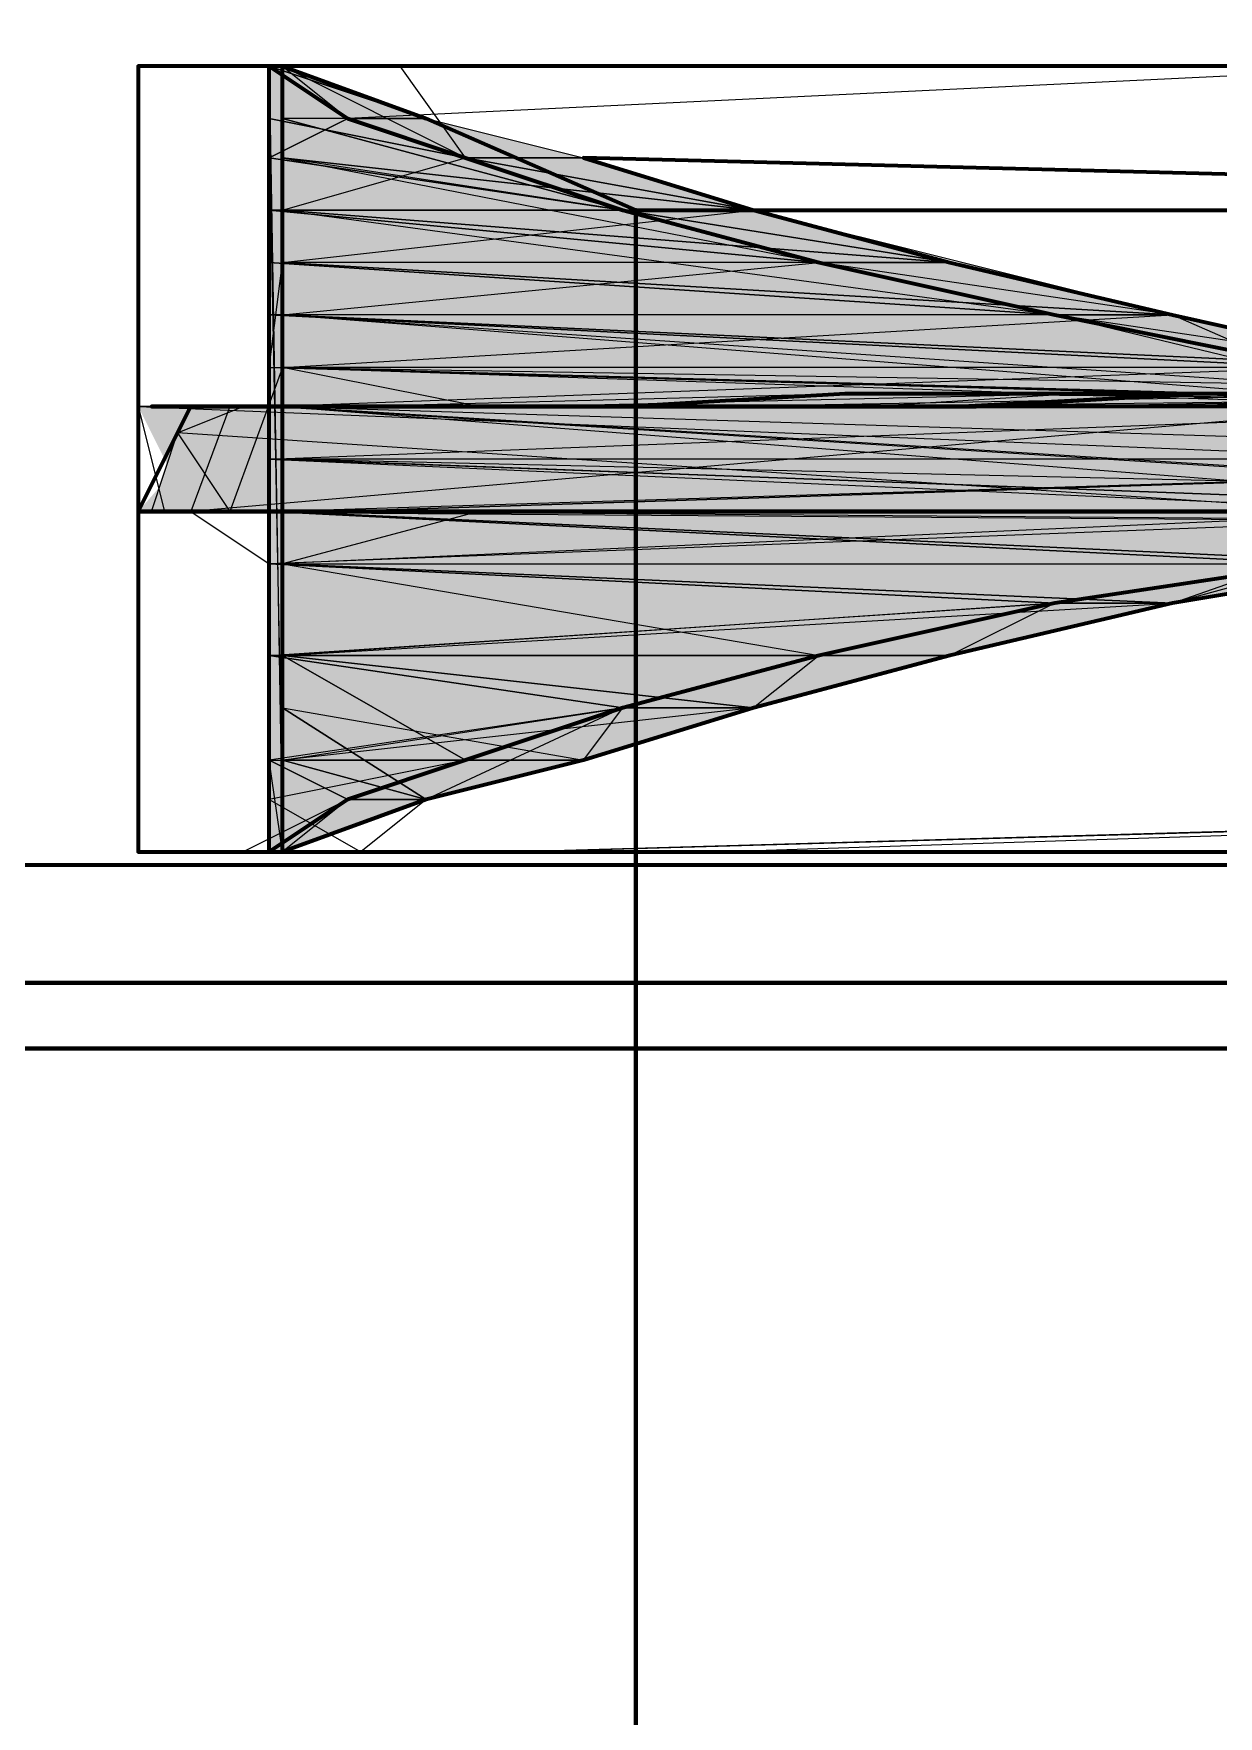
# Model space of a CAD drawing. Extents: x 0 to 1153, y 0 to 816.
# Drawn here: x 639.9 to 640.858, y 393.181 to 394.541 of the extents above; entities that cross this region are included whole.
import ezdxf

# ---------------------------------------------------------------- set-up
doc = ezdxf.new("R2010")
doc.units = 0
doc.header["$MEASUREMENT"] = 0
doc.layers.add('Hatch', color=7, linetype='Continuous')

msp = doc.modelspace()

# ---------------------------------------------------------------- hatches: boundary and pattern name
at = {"layer": 'Hatch', "linetype": 'Continuous', "lineweight": 0}
h = msp.add_hatch(color=3, dxfattribs=at)
h.paths.add_polyline_path([(640.1012, 393.8799), (640.0905, 393.8799)], flags=0)
h.paths.add_polyline_path([(640.0905, 393.8799), (640.0905, 394.5149), (640.1012, 393.8799)], is_closed=False, flags=0)
for points in [[(640.0905, 394.5149), (640.1012, 394.5149), (640.1012, 393.8799)], [(640.0905, 394.5149), (640.1541, 394.4726), (640.0905, 394.4726)], [(640.1012, 394.5149), (640.2175, 394.4726), (640.1012, 394.4726)], [(640.1541, 394.4726), (640.0905, 394.4726), (640.0905, 394.4408), (640.2493, 394.4408)], [(640.2175, 394.4726), (640.1012, 394.4726), (640.1012, 394.4408), (640.3445, 394.4408)], [(640.2493, 394.4408), (640.0905, 394.4408), (640.0905, 394.3985), (640.3763, 394.3985)], [(640.3445, 394.4408), (640.1012, 394.4408), (640.1012, 394.3985), (640.4821, 394.3985)], [(640.3763, 394.3985), (640.0905, 394.3985), (640.0905, 394.3561), (640.5351, 394.3561)], [(640.4821, 394.3985), (640.1012, 394.3985), (640.1012, 394.3561), (640.6409, 394.3561)], [(640.4821, 394.3985), (640.3763, 394.3985), (640.5351, 394.3561), (640.6409, 394.3561)], [(640.5351, 394.3561), (640.0905, 394.3561), (640.0905, 394.3138), (640.7256, 394.3138)], [(640.6409, 394.3561), (640.1012, 394.3561), (640.1012, 394.3138), (640.8208, 394.3138)], [(640.7256, 394.3138), (640.0905, 394.3138), (640.0905, 394.2715), (640.9372, 394.2715)], [(640.8208, 394.3138), (640.1012, 394.3138), (640.1012, 394.2715), (641.0113, 394.2715)], [(640.9372, 394.2715), (640.0905, 394.2715), (640.0905, 394.2398), (641.1912, 394.2398)], [(641.0113, 394.2715), (640.1012, 394.2715), (640.1012, 394.2398), (641.223, 394.2398)], [(641.5087, 394.2503), (640.5668, 394.2503), (640.4081, 394.2398), (641.6675, 394.2398)], [(641.2442, 394.2503), (640.8314, 394.2503), (640.6303, 394.2398), (641.4347, 394.2398)], [(641.3605, 394.2398), (639.9847, 394.2398), (640.0271, 394.1551), (642.0696, 394.1551)], [(640.0588, 394.2398), (640.969, 394.1551), (641.0007, 394.1551), (639.9847, 394.1551)], [(641.1912, 394.2398), (640.0905, 394.2398), (640.0905, 394.1974), (641.4558, 394.1974)], [(641.223, 394.2398), (640.1012, 394.2398), (640.1012, 394.1974), (641.4558, 394.1974)], [(641.4558, 394.1974), (640.0905, 394.1974), (640.0905, 394.1551), (641.1912, 394.1551)], [(641.4558, 394.1974), (640.1012, 394.1974), (640.1012, 394.1551), (641.223, 394.1551)], [(641.1912, 394.1551), (640.0905, 394.1551), (640.0905, 394.1128), (640.9372, 394.1128)], [(641.223, 394.1551), (640.1012, 394.1551), (640.1012, 394.1128), (641.0113, 394.1128)], [(640.9372, 394.1128), (640.0905, 394.1128), (640.0905, 394.081), (640.7256, 394.081)], [(641.0113, 394.1128), (640.1012, 394.1128), (640.1012, 394.081), (640.8208, 394.081)], [(640.7256, 394.081), (640.0905, 394.081), (640.0905, 394.0386), (640.5351, 394.0386)], [(640.8208, 394.081), (640.1012, 394.081), (640.1012, 394.0386), (640.6409, 394.0386)], [(640.5351, 394.0386), (640.0905, 394.0386), (640.0905, 393.9963), (640.3763, 393.9963)], [(640.6409, 394.0386), (640.1012, 394.0386), (640.1012, 393.9963), (640.4821, 393.9963)], [(640.6409, 394.0386), (640.5351, 394.0386), (640.3763, 393.9963), (640.4821, 393.9963)], [(640.3763, 393.9963), (640.0905, 393.9963), (640.0905, 393.954), (640.2493, 393.954)], [(640.4821, 393.9963), (640.1012, 393.9963), (640.1012, 393.954), (640.3445, 393.954)], [(640.0905, 393.954), (640.0905, 393.8799), (640.1541, 393.9222)], [(640.0905, 393.954), (640.2493, 393.954), (640.1541, 393.9222)], [(640.1012, 393.954), (640.1012, 393.8799), (640.2175, 393.9222)], [(640.1012, 393.954), (640.3445, 393.954), (640.2175, 393.9222)], [(640.1541, 393.9222), (640.2175, 393.9222), (640.1012, 393.8799)]]:
    msp.add_hatch(color=3, dxfattribs=at).paths.add_polyline_path(points, flags=0)
h = msp.add_hatch(color=3, dxfattribs=at)
h.paths.add_polyline_path([(640.1012, 394.5149), (640.0905, 394.5149), (640.2175, 394.4726)], flags=0)
h.paths.add_polyline_path([(640.0905, 394.5149), (640.2175, 394.4726), (640.1541, 394.4726)], flags=0)
h.paths.add_polyline_path([(640.2175, 394.4726), (640.1541, 394.4726)], flags=0)
h.paths.add_polyline_path([(640.1541, 394.4726), (640.2175, 394.4726)], flags=0)
h = msp.add_hatch(color=3, dxfattribs=at)
h.paths.add_polyline_path([(640.2175, 394.4726), (640.1541, 394.4726), (640.3445, 394.4408)], flags=0)
h.paths.add_polyline_path([(640.1541, 394.4726), (640.3445, 394.4408), (640.2493, 394.4408)], flags=0)
h.paths.add_polyline_path([(640.3445, 394.4408), (640.2493, 394.4408)], flags=0)
h.paths.add_polyline_path([(640.2493, 394.4408), (640.3445, 394.4408)], flags=0)
h = msp.add_hatch(color=3, dxfattribs=at)
h.paths.add_polyline_path([(640.3445, 394.4408), (640.2493, 394.4408), (640.4821, 394.3985)], flags=0)
h.paths.add_polyline_path([(640.2493, 394.4408), (640.4821, 394.3985), (640.3763, 394.3985)], flags=0)
h.paths.add_polyline_path([(640.4821, 394.3985), (640.3763, 394.3985)], flags=0)
h.paths.add_polyline_path([(640.3763, 394.3985), (640.4821, 394.3985)], flags=0)
h = msp.add_hatch(color=3, dxfattribs=at)
h.paths.add_polyline_path([(640.6515, 394.3561), (640.5351, 394.3561), (640.8208, 394.3138)], flags=0)
h.paths.add_polyline_path([(640.5351, 394.3561), (640.8208, 394.3138), (640.7256, 394.3138)], flags=0)
h.paths.add_polyline_path([(640.8208, 394.3138), (640.7256, 394.3138)], flags=0)
h.paths.add_polyline_path([(640.7256, 394.3138), (640.8208, 394.3138)], flags=0)
h = msp.add_hatch(color=3, dxfattribs=at)
h.paths.add_polyline_path([(640.8208, 394.3138), (640.7256, 394.3138), (641.0113, 394.2715)], flags=0)
h.paths.add_polyline_path([(640.7256, 394.3138), (641.0113, 394.2715), (640.9372, 394.2715)], flags=0)
h.paths.add_polyline_path([(641.0113, 394.2715), (640.9372, 394.2715)], flags=0)
h.paths.add_polyline_path([(640.9372, 394.2715), (641.0113, 394.2715)], flags=0)
h = msp.add_hatch(color=3, dxfattribs=at)
h.paths.add_polyline_path([(641.0325, 394.2503), (640.8314, 394.2503), (641.0325, 394.2398)], flags=0)
h.paths.add_polyline_path([(640.8314, 394.2503), (641.0325, 394.2398), (640.6303, 394.2398)], flags=0)
h.paths.add_polyline_path([(641.0325, 394.2398), (640.4504, 394.2398)], flags=0)
h = msp.add_hatch(color=3, dxfattribs=at)
h.paths.add_polyline_path([(642.8422, 394.2398), (641.0007, 394.2398), (641.4981, 394.1551)], flags=0)
h.paths.add_polyline_path([(641.0007, 394.2398), (641.4981, 394.1551), (639.9847, 394.1551)], flags=0)
h.paths.add_polyline_path([(641.4981, 394.1551), (639.9847, 394.1551)], flags=0)
h = msp.add_hatch(color=3, dxfattribs=at)
h.paths.add_polyline_path([(640.0271, 394.2398), (639.9953, 394.2398)], flags=0)
h.paths.add_polyline_path([(639.9953, 394.2398), (640.0165, 394.2186), (640.0271, 394.2398)], is_closed=False, flags=0)
h = msp.add_hatch(color=3, dxfattribs=at)
h.paths.add_polyline_path([(640.0165, 394.2186), (640.0588, 394.1551), (639.9953, 394.1551)], flags=0)
h.paths.add_polyline_path([(640.0588, 394.1551), (639.9953, 394.1551)], flags=0)
h = msp.add_hatch(color=3, dxfattribs=at)
h.paths.add_polyline_path([(641.0113, 394.1128), (640.9372, 394.1128), (640.8208, 394.081)], flags=0)
h.paths.add_polyline_path([(640.9372, 394.1128), (640.8208, 394.081), (640.7256, 394.081)], flags=0)
h.paths.add_polyline_path([(640.8208, 394.081), (640.7256, 394.081)], flags=0)
h.paths.add_polyline_path([(640.7256, 394.081), (640.8208, 394.081)], flags=0)
h = msp.add_hatch(color=3, dxfattribs=at)
h.paths.add_polyline_path([(640.8208, 394.081), (640.7256, 394.081), (640.6409, 394.0386)], flags=0)
h.paths.add_polyline_path([(640.7256, 394.081), (640.6409, 394.0386), (640.5351, 394.0386)], flags=0)
h.paths.add_polyline_path([(640.6409, 394.0386), (640.5351, 394.0386)], flags=0)
h.paths.add_polyline_path([(640.5351, 394.0386), (640.6409, 394.0386)], flags=0)
h = msp.add_hatch(color=3, dxfattribs=at)
h.paths.add_polyline_path([(640.4821, 393.9963), (640.3763, 393.9963), (640.3445, 393.954)], flags=0)
h.paths.add_polyline_path([(640.3763, 393.9963), (640.3445, 393.954), (640.2493, 393.954)], flags=0)
h.paths.add_polyline_path([(640.3445, 393.954), (640.2493, 393.954)], flags=0)
h.paths.add_polyline_path([(640.2493, 393.954), (640.3445, 393.954)], flags=0)
h = msp.add_hatch(color=3, dxfattribs=at)
h.paths.add_polyline_path([(640.3445, 393.954), (640.2493, 393.954), (640.2175, 393.9222)], flags=0)
h.paths.add_polyline_path([(640.2493, 393.954), (640.2175, 393.9222), (640.1541, 393.9222)], flags=0)
h.paths.add_polyline_path([(640.2175, 393.9222), (640.1541, 393.9222)], flags=0)
h.paths.add_polyline_path([(640.1541, 393.9222), (640.2175, 393.9222)], flags=0)
h = msp.add_hatch(color=3, dxfattribs=at)
h.paths.add_polyline_path([(640.1012, 393.8799), (640.0905, 393.8799)], flags=0)
h.paths.add_polyline_path([(640.0905, 393.8799), (640.1541, 393.9222), (640.1012, 393.8799)], is_closed=False, flags=0)

# ---------------------------------------------------------------- linework, layer by layer
at = {"layer": 'Hatch', "color": 3, "linetype": 'Continuous', "lineweight": 211}
msp.add_line((641.4558, 394.2398), (640.0271, 394.2398), dxfattribs=at)
for points in [[(642.3237, 393.7211), (642.3237, 393.7741), (642.3237, 393.7211), (637.4765, 393.7211), (642.3237, 393.7211), (637.4765, 393.7211), (642.3237, 393.7211), (642.3237, 393.7741), (637.4765, 393.7741), (642.3237, 393.7741), (637.4765, 393.7741), (642.3237, 393.7741), (642.3237, 395.3828), (642.3237, 395.2769), (642.3237, 395.3828), (642.3237, 393.7741)], [(637.4765, 393.7741), (637.4765, 395.3828), (642.3237, 395.3828), (637.4765, 395.3828), (637.4765, 395.2769), (642.3237, 395.2769), (637.4765, 395.2769), (637.4765, 395.3828), (642.3237, 395.3828), (637.4765, 395.3828), (637.4765, 393.7741), (642.3237, 393.7741), (637.4765, 393.7741), (637.4765, 393.7211), (637.4765, 393.7741), (637.4765, 393.7211)], [(637.5823, 393.7741), (637.5823, 395.3828), (642.2284, 395.3828), (637.5823, 395.3828), (637.5823, 393.7741), (642.2284, 393.7741), (637.5823, 393.7741)], [(642.2284, 393.8693), (637.5823, 393.8693), (637.5823, 393.7741), (642.2284, 393.7741), (642.2284, 393.8693), (637.5823, 393.8693), (637.5823, 393.7741), (642.2284, 393.7741)]]:
    msp.add_lwpolyline(points, close=True, dxfattribs=at)
for points in [[(642.0908, 394.5149), (639.9847, 394.5149), (639.9847, 394.2398), (639.9847, 394.1551), (640.0271, 394.2398), (640.662, 394.2398), (640.842, 394.2503), (641.0325, 394.2503)], [(642.0908, 394.5149), (641.0325, 394.5149), (639.9847, 394.5149)], [(640.9372, 394.1128), (640.7256, 394.081), (640.5351, 394.0386), (640.3763, 393.9963), (640.2493, 393.954), (640.1541, 393.9222), (640.0905, 393.8799), (640.0905, 394.5149), (640.1541, 394.4726), (640.2493, 394.4408), (640.3763, 394.3985), (640.5351, 394.3561), (640.7256, 394.3138), (640.9372, 394.2715)], [(640.3869, 392.7793), (640.3869, 394.3985), (642.0062, 394.3985), (640.3445, 394.4408), (640.4821, 394.3985), (640.6409, 394.3561), (640.8208, 394.3138), (641.0113, 394.2715), (641.1912, 394.2398), (641.4558, 394.1974), (641.4558, 394.1974), (641.223, 394.1551), (641.0113, 394.1128), (640.8208, 394.081), (640.6409, 394.0386), (640.4821, 393.9963), (640.3445, 393.954), (640.2175, 393.9222), (640.1012, 393.8799), (640.1012, 393.8799), (640.1012, 394.5149), (640.2175, 394.4726), (640.3869, 394.3985), (640.3869, 392.7793)], [(640.3869, 394.3985), (640.3869, 394.3985), (640.3869, 394.3985)], [(642.0908, 394.2398), (639.9953, 394.2398), (640.3763, 394.2398), (640.5562, 394.2503), (641.5299, 394.2503)], [(642.0802, 394.2398), (641.3605, 394.2398), (641.3605, 394.1551), (642.0802, 394.1551), (639.9847, 394.1551), (639.9847, 393.8799), (642.0908, 393.8799)], [(641.223, 394.1445), (641.0325, 394.1551), (639.9847, 394.1551), (641.0325, 394.1551), (640.9055, 394.1551), (641.1701, 394.1551), (641.0325, 394.1551), (641.1701, 394.1551), (640.9055, 394.1551), (641.0325, 394.1551), (642.0908, 394.1551), (639.9847, 394.1551)], [(639.9953, 393.8799), (641.0325, 393.8799), (641.1701, 393.8799)]]:
    msp.add_lwpolyline(points, dxfattribs=at)
at = {"layer": 'Hatch', "color": 3, "linetype": 'Continuous', "lineweight": 0}
for points in [[(641.0325, 394.2398), (640.1647, 394.2398), (641.7839, 394.2398), (640.1647, 394.2398), (641.9109, 394.2398), (640.1647, 394.2398), (640.0694, 394.2398), (642.0062, 394.2398), (640.0059, 394.2398), (642.0696, 394.2398), (640.0059, 394.2398), (642.0696, 394.2398), (639.9953, 394.2398), (642.0696, 394.2398), (639.9953, 394.2398), (642.0696, 394.2398), (640.0059, 394.2398), (642.0062, 394.2398), (640.0905, 394.2715), (640.0905, 394.3561), (640.0905, 394.4408), (640.0905, 394.5149), (640.1012, 393.8799), (640.1012, 394.5149), (641.0325, 394.5149), (640.0905, 394.5149), (641.0325, 394.5149), (640.0905, 394.5149), (641.0325, 394.5149), (640.0271, 394.5149), (641.0325, 394.5149), (640.0271, 394.5149), (641.0325, 394.5149), (640.0271, 394.5149), (641.0325, 394.5149), (639.9953, 394.5149), (641.0325, 394.5149), (639.9953, 394.5149), (641.0325, 394.5149), (639.9953, 394.5149), (641.0325, 394.5149), (639.9953, 394.5149), (641.0325, 394.5149), (640.0271, 394.5149), (641.0325, 394.5149), (639.9953, 394.5149), (641.0325, 394.5149), (639.9953, 394.5149), (641.0325, 394.5149), (640.0905, 394.5149), (639.9953, 394.5149), (641.0325, 394.5149), (640.1964, 394.5149), (641.0325, 394.5149), (640.0905, 394.5149), (641.0325, 394.5149), (640.1964, 394.5149), (640.3234, 394.5149), (641.0325, 394.5149), (640.0905, 394.5149), (641.0325, 394.5149), (640.4821, 394.5149), (641.0325, 394.5149), (640.662, 394.5149), (640.4821, 394.5149), (641.0325, 394.5149), (640.3234, 394.5149), (641.0325, 394.5149), (640.662, 394.5149), (641.0325, 394.5149), (640.3234, 394.5149), (641.0325, 394.5149), (640.842, 394.5149), (641.0325, 394.5149), (640.842, 394.5149), (641.0325, 394.5149), (640.842, 394.5149), (640.662, 394.5149), (641.0325, 394.5149)], [(641.7839, 394.5149), (641.0325, 394.5149), (641.9109, 394.5149), (641.0325, 394.5149), (642.0062, 394.5149), (641.0325, 394.5149), (640.1012, 394.5149), (640.1541, 394.4726), (640.2175, 394.4726), (640.3445, 394.4408), (640.4821, 394.3985), (640.6515, 394.3561), (640.8208, 394.3138), (641.0113, 394.2715), (641.223, 394.2398), (641.4558, 394.1974), (641.4981, 394.2503), (640.5668, 394.2503), (640.3975, 394.2398), (640.2599, 394.2398), (640.1012, 394.2715), (640.0588, 394.1551), (642.0167, 394.1551)], [(640.9372, 394.1128), (640.7256, 394.081), (640.5351, 394.0386), (640.3763, 393.9963), (640.2493, 393.954), (640.1541, 393.9222), (640.1012, 393.8799), (640.0905, 393.954), (640.1541, 393.9222), (640.0905, 393.954), (640.0905, 394.0386), (640.0905, 394.1128), (640.0905, 394.1974), (640.0905, 394.2715), (640.1012, 394.3561), (640.1012, 394.4408), (640.1012, 394.5149), (640.2175, 394.4726), (640.3445, 394.4408), (640.4821, 394.3985), (640.6409, 394.3561), (640.8208, 394.3138), (640.9902, 394.2398)], [(641.7839, 394.5149), (641.0325, 394.5149), (641.6251, 394.5149), (641.0325, 394.5149), (640.1541, 394.4726), (640.0905, 394.4408), (640.3763, 394.3985), (640.4821, 394.3985), (640.3763, 394.3985), (640.4821, 394.3985), (640.3763, 394.3985), (640.0905, 394.4408), (640.1541, 394.4726), (640.0905, 394.5149), (640.1012, 393.8799), (642.0062, 393.8799)], [(641.0431, 394.2398), (640.1012, 394.3138), (640.5351, 394.3561), (640.6409, 394.3561), (640.5351, 394.3561), (640.6409, 394.3561), (640.5351, 394.3561), (640.6409, 394.3561), (640.1012, 394.3985), (640.2493, 394.4408), (640.0905, 394.4726), (640.2493, 394.4408), (640.1012, 394.5149), (640.2175, 394.4726), (640.1012, 394.4726), (640.3763, 394.3985), (640.0905, 394.3985), (640.3763, 394.3985), (640.1012, 394.4726), (640.3763, 394.3985), (640.1012, 394.4408), (640.5351, 394.3561), (640.0905, 394.3985), (640.5351, 394.3561), (640.6409, 394.3561), (640.1012, 394.3985), (640.7256, 394.3138), (640.8208, 394.3138), (640.7256, 394.3138), (640.8208, 394.3138), (640.7256, 394.3138), (640.0905, 394.3561), (640.7256, 394.3138), (640.0905, 394.3138), (640.9372, 394.2715), (640.0905, 394.3138), (640.9372, 394.2715)], [(641.0113, 394.2715), (640.7256, 394.3138), (640.8208, 394.3138), (640.5351, 394.3561), (640.6409, 394.3561), (640.3763, 394.3985), (640.1541, 394.4726), (640.2175, 394.4726), (640.0905, 394.5149), (640.2175, 394.4726), (640.1541, 394.4726), (640.3763, 394.3985), (640.2493, 394.4408), (640.3763, 394.3985), (640.4821, 394.3985), (640.2493, 394.4408), (640.4821, 394.3985), (640.3763, 394.3985), (640.6409, 394.3561)], [(640.9372, 394.2715), (640.7256, 394.3138), (640.5351, 394.3561), (640.3763, 394.3985), (640.2493, 394.4408), (640.1964, 394.5149), (641.0325, 394.5149), (640.1964, 394.5149), (641.0325, 394.5149), (640.1964, 394.5149), (641.0325, 394.5149)], [(641.0325, 394.5149), (640.842, 394.5149), (641.0325, 394.5149), (640.842, 394.5149), (641.0325, 394.5149), (640.662, 394.5149), (641.0325, 394.5149), (640.662, 394.5149), (641.0325, 394.5149), (640.4821, 394.5149), (641.0325, 394.5149), (640.4821, 394.5149), (641.0325, 394.5149), (640.4821, 394.5149), (641.0325, 394.5149), (640.3234, 394.5149), (641.0325, 394.5149), (640.3234, 394.5149), (641.0325, 394.5149), (640.3234, 394.5149), (641.0325, 394.5149)], [(640.842, 394.5149), (641.0325, 394.5149), (641.2442, 394.5149), (641.0325, 394.5149), (641.4347, 394.5149), (641.0325, 394.5149), (640.662, 394.5149), (641.0325, 394.5149), (640.969, 394.5149), (641.0325, 394.5149), (640.9055, 394.5149), (641.0325, 394.5149), (640.9055, 394.5149)], [(641.932, 394.1551), (640.1012, 394.1974), (640.1012, 394.081), (640.1012, 393.9963), (640.1012, 393.9222), (640.0905, 394.4726), (640.2493, 394.4408), (640.3445, 394.4408), (640.2493, 394.4408), (640.3445, 394.4408), (640.2493, 394.4408), (640.1541, 394.4726), (640.2175, 394.4726), (640.1541, 394.4726), (640.2493, 394.4408), (640.3763, 394.3985), (640.5351, 394.3561), (640.7256, 394.3138), (640.9372, 394.2715)], [(641.0113, 394.2715), (640.1012, 394.3138), (641.1912, 394.2398), (640.0905, 394.2715), (641.1912, 394.2398), (640.1012, 394.2715), (640.8208, 394.3138), (640.1012, 394.3561), (640.4821, 394.3985), (640.1012, 394.4408), (640.4821, 394.3985), (640.1012, 394.3985), (640.6409, 394.3561), (640.1012, 394.3561), (640.8208, 394.3138), (640.1012, 394.3138), (641.0113, 394.2715), (640.1012, 394.2715), (641.223, 394.2398), (640.1012, 394.2398), (641.1912, 394.1551)], [(642.0062, 394.2398), (640.0694, 394.2398), (639.9953, 394.2398), (642.0696, 394.2398), (641.0325, 394.2503), (640.8314, 394.2503), (641.2442, 394.2503), (641.4558, 394.1974), (641.4558, 394.1445), (641.4558, 394.0492), (641.4558, 393.9963), (641.4558, 394.3561), (642.0062, 394.0386), (641.4558, 394.3561), (642.0062, 394.0281), (641.4558, 394.0386), (641.9638, 393.9963)], [(641.223, 394.2398), (640.969, 394.2398), (641.0325, 394.2398), (640.7256, 394.3138), (640.8208, 394.3138), (640.5351, 394.3561)], [(641.4347, 394.2398), (640.0905, 394.2398), (640.9372, 394.2715)], [(641.2442, 394.2398), (640.1012, 394.2715), (641.0325, 394.2398)], [(641.932, 394.2398), (640.1647, 394.2398), (641.0325, 394.2398), (640.1647, 394.2398), (641.0325, 394.2398), (640.1647, 394.2398), (641.0325, 394.2398), (640.0694, 394.2398), (641.0325, 394.2398), (640.0694, 394.2398), (641.0325, 394.2398), (640.0059, 394.2398), (641.0325, 394.2398), (640.0059, 394.2398), (641.0325, 394.2398), (639.9847, 394.2398), (641.0325, 394.2398), (640.0059, 394.2398), (641.0325, 394.2398), (639.9847, 394.2398), (641.0325, 394.2398), (639.9847, 394.2398), (641.0325, 394.2398), (640.0694, 394.2398), (641.0325, 394.2398), (640.0694, 394.2398), (641.0325, 394.2398), (640.0059, 394.2398), (641.0325, 394.2398), (640.1647, 394.2398), (641.0325, 394.2398), (640.2917, 394.2398), (641.0325, 394.2398), (640.4504, 394.2398), (640.2917, 394.2398), (641.0325, 394.2398), (640.1647, 394.2398), (641.0325, 394.2398), (640.4504, 394.2398), (641.0325, 394.2398), (640.6303, 394.2398), (641.0325, 394.2398), (640.8314, 394.2503), (640.6303, 394.2398), (641.0325, 394.2398), (640.4504, 394.2398), (641.0325, 394.2503), (640.8314, 394.2503), (641.0325, 394.2503)], [(641.3182, 394.2503), (640.7256, 394.2398), (640.2917, 394.2398), (641.9109, 394.2398), (640.1647, 394.2398), (642.0062, 394.2398), (640.0694, 394.2398), (642.0696, 394.2398), (639.9953, 394.2398), (640.0588, 394.2398), (639.9847, 394.2398), (640.0588, 394.2398), (639.9847, 394.2398), (640.0588, 394.2398), (640.0271, 394.1551), (640.5668, 394.1551), (641.6251, 394.1551)], [(642.0696, 394.1551), (641.3605, 394.2398), (641.4981, 394.2503), (640.5774, 394.2398), (640.207, 394.2398), (640.4081, 394.2398), (640.0588, 394.2398), (640.1964, 394.2398), (640.0588, 394.2398), (640.1647, 394.2398), (640.5774, 394.2398), (640.7256, 394.2398), (640.2599, 394.2398), (641.8157, 394.2398), (640.2599, 394.2398), (641.805, 394.2398)], [(641.8157, 394.2398), (640.2917, 394.2398), (640.7467, 394.2503), (641.3288, 394.2503), (640.7467, 394.2503), (641.3288, 394.2503), (640.7467, 394.2503), (640.5774, 394.2398), (640.1435, 394.2398), (640.0588, 394.2398), (642.0167, 394.2398)], [(641.7839, 394.2398), (640.2917, 394.2398), (641.6251, 394.2398), (640.4504, 394.2398), (640.2917, 394.2398), (641.6251, 394.2398), (641.4347, 394.2398), (640.6303, 394.2398), (641.2442, 394.2398), (640.6303, 394.2398), (641.2442, 394.2398), (640.8314, 394.2503), (640.6303, 394.2398), (640.4504, 394.2398), (641.6251, 394.2398), (641.7839, 394.2398), (640.2917, 394.2398), (640.1647, 394.2398), (641.9109, 394.2398)], [(641.0325, 394.2398), (640.8314, 394.2503), (641.0325, 394.2398), (640.1647, 394.2398), (641.932, 394.2398), (640.2599, 394.2398), (641.8157, 394.2398), (640.3975, 394.2398), (641.678, 394.2398), (640.5668, 394.2503), (640.1647, 394.2398), (641.932, 394.2398), (640.2599, 394.2398), (641.8157, 394.2398), (640.3975, 394.2398), (641.678, 394.2398), (640.3975, 394.2398), (641.678, 394.2398), (640.3975, 394.2398), (641.678, 394.2398)], [(641.3182, 394.2503), (640.7256, 394.2398), (640.8526, 394.2398), (640.461, 394.2398), (640.8314, 394.2398), (641.0325, 394.2398), (640.6303, 394.2398), (641.0325, 394.2398), (640.6303, 394.2398), (641.0325, 394.2398), (640.4504, 394.2398), (641.0325, 394.2398), (640.4504, 394.2398), (641.0325, 394.2398), (640.2917, 394.2398), (641.0325, 394.2398), (640.2917, 394.2398), (641.0325, 394.2398), (640.2599, 394.2398), (641.8157, 394.2398)], [(640.5774, 394.2398), (640.2917, 394.2398), (640.7467, 394.2503), (641.4981, 394.2503), (641.3605, 394.2398), (642.8422, 394.2398), (642.4295, 394.2398)], [(640.9584, 394.2398), (640.6515, 394.2398), (640.9584, 394.2398), (640.6303, 394.2398), (641.6675, 394.2398), (640.3975, 394.2398), (640.5668, 394.2503), (641.5087, 394.2503), (640.5668, 394.2503), (641.5087, 394.2503), (640.5668, 394.2503), (641.5087, 394.2503)], [(641.6251, 394.2398), (640.5668, 394.2503), (641.5087, 394.2503), (640.7467, 394.2503), (641.3288, 394.2503)], [(641.2442, 394.2503), (640.8314, 394.2503), (641.4347, 394.2398), (640.6515, 394.2398), (640.9902, 394.2398)], [(640.9372, 394.2503), (640.7467, 394.2503), (641.3288, 394.2503)], [(641.0325, 394.2503), (640.8314, 394.2398), (641.2442, 394.2503)], [(641.4347, 394.2398), (640.8314, 394.2503), (641.0325, 394.2503)], [(641.0325, 394.2398), (639.9953, 394.2398), (641.0113, 394.2398), (639.9953, 394.2398), (641.0113, 394.2398), (639.9953, 394.2398), (641.0113, 394.2398), (639.9953, 394.2398), (641.0113, 394.2398), (639.9953, 394.2398), (641.0113, 394.2398), (639.9953, 394.2398), (640.9902, 394.2398), (639.9953, 394.2398), (640.9902, 394.2398), (639.9953, 394.2398), (640.969, 394.2398), (639.9953, 394.2398), (640.969, 394.2398), (639.9953, 394.2398), (640.969, 394.2398), (639.9953, 394.2398), (640.9478, 394.2398), (639.9953, 394.2398), (640.9478, 394.2398), (639.9953, 394.2398), (640.9266, 394.2398), (639.9953, 394.2398), (640.9266, 394.2398), (639.9953, 394.2398), (640.9266, 394.2398), (639.9847, 394.2398), (640.9055, 394.2398), (639.9847, 394.2398), (640.9055, 394.2398), (639.9847, 394.2398), (640.9055, 394.2398), (639.9847, 394.2398), (640.9055, 394.2398), (639.9847, 394.2398), (640.9055, 394.2398), (639.9847, 394.2398), (640.9055, 394.2398), (639.9953, 394.2398), (640.9161, 394.2398), (639.9953, 394.2398), (640.9161, 394.2398), (639.9953, 394.2398), (640.9161, 394.2398), (639.9953, 394.2398), (640.9266, 394.2398), (639.9953, 394.2398), (640.9478, 394.2398), (639.9953, 394.2398), (640.9478, 394.2398), (639.9953, 394.2398), (640.969, 394.2398), (639.9953, 394.2398), (640.9902, 394.2398), (639.9953, 394.2398), (640.9902, 394.2398), (639.9953, 394.2398), (641.0113, 394.2398), (639.9953, 394.2398), (641.0113, 394.2398), (639.9953, 394.2398), (641.0113, 394.2398), (639.9953, 394.2398), (641.0325, 394.2398)], [(641.3605, 394.2398), (640.0059, 394.2398), (642.0696, 394.2398), (639.9847, 394.2398), (642.0696, 394.2398), (640.0059, 394.2398), (642.0696, 394.2398), (639.9847, 394.2398), (641.3605, 394.2398)], [(642.0696, 394.2398), (639.9847, 394.2398), (641.932, 394.2398), (640.1435, 394.2398), (641.932, 394.2398), (640.1435, 394.2398), (641.932, 394.2398)], [(642.0167, 394.2398), (640.0588, 394.2398), (639.9847, 394.2398), (640.0059, 394.1551), (641.8474, 394.1551), (640.0059, 394.1551), (641.8474, 394.1551), (640.0059, 394.1551), (641.7098, 394.1551), (640.0694, 394.1551), (641.5722, 394.1551), (640.1647, 394.1551), (641.4558, 394.1551), (640.2599, 394.1551), (641.8157, 394.1551), (640.2599, 394.1551), (641.8474, 394.1551), (639.9953, 394.1551), (641.8792, 394.1551), (639.9953, 394.1551), (641.0325, 394.1551), (639.9953, 394.1551), (641.0642, 394.1551), (639.9953, 394.1551), (641.8792, 394.1551)], [(641.0007, 394.2398), (640.0271, 394.1551), (641.477, 394.1551), (640.1435, 394.1551), (640.0588, 394.1551), (639.9847, 394.1551), (641.477, 394.1551), (640.2599, 394.1551), (640.1435, 394.1551), (640.0271, 394.1551), (640.1435, 394.1551), (639.9847, 394.1551), (641.5087, 394.1551), (640.5668, 394.1551), (641.678, 394.1551)], [(641.0325, 394.2398), (639.9953, 394.2398), (641.0113, 394.2398), (639.9953, 394.2398), (640.9902, 394.2398), (639.9953, 394.2398), (640.969, 394.2398), (639.9953, 394.2398), (640.9478, 394.2398), (639.9953, 394.2398), (640.9266, 394.2398), (639.9953, 394.2398), (640.9055, 394.2398), (639.9847, 394.2398), (640.9161, 394.2398)], [(642.0167, 394.2398), (640.0694, 394.2398), (640.3975, 394.2398), (640.1435, 394.2398), (642.0167, 394.2398), (640.0588, 394.2398), (642.0696, 394.2398), (639.9847, 394.2398), (642.0696, 394.1551), (641.6463, 394.1551), (642.5777, 394.1551), (641.6463, 394.1551), (642.4401, 394.1551)], [(641.3605, 394.2398), (639.9847, 394.2398), (641.9638, 394.2398), (639.9847, 394.2398), (642.0696, 394.1551), (640.0271, 394.1551), (640.9055, 394.1551), (639.9953, 394.1551), (640.9055, 394.1551), (639.9953, 394.1551), (640.9266, 394.1551), (639.9953, 394.1551), (640.9478, 394.1551), (639.9953, 394.1551), (640.969, 394.1551), (639.9953, 394.1551), (640.9902, 394.1551), (639.9953, 394.1551), (641.0113, 394.1551), (639.9953, 394.1551), (641.0113, 394.1551), (640.0271, 394.1551), (640.7467, 394.1551), (641.4981, 394.1551), (640.7467, 394.1551), (641.3182, 394.1551)], [(641.3605, 394.2398), (639.9847, 394.2398), (641.9638, 394.2398)], [(641.0325, 394.2398), (639.9953, 394.2398), (641.0325, 394.2398), (639.9953, 394.2398), (641.0642, 394.2398)], [(641.0325, 394.2398), (640.0059, 394.2398), (642.0696, 394.2398), (640.0059, 394.2398), (642.0696, 394.2398), (639.9953, 394.2398), (642.0696, 394.2398)], [(641.0642, 394.1551), (640.0588, 394.1551), (639.9953, 394.1551), (640.0694, 394.1551), (641.477, 394.1551), (640.0694, 394.1551), (641.4876, 394.1551), (640.0694, 394.1551), (641.4876, 394.1551), (640.0059, 394.1551), (641.4981, 394.1551), (640.0059, 394.1551), (641.4981, 394.1551), (639.9953, 394.1551), (640.0165, 394.2186), (640.0694, 394.2398), (640.3975, 394.2398), (640.0694, 394.2398), (642.0696, 394.2398)], [(641.0007, 394.2398), (639.9953, 394.2398), (641.0325, 394.2398)], [(642.0062, 394.2398), (641.0325, 394.2398), (640.0059, 394.2398), (642.0696, 394.2398)], [(642.0167, 394.2398), (640.0588, 394.2398), (642.0167, 394.2398), (640.0271, 394.2398), (640.1964, 394.2398), (640.0059, 394.2398), (640.1647, 394.2398), (641.9638, 394.2398)], [(641.0536, 394.2398), (640.0059, 394.2398), (641.0325, 394.2398)], [(640.207, 394.2398), (640.0588, 394.2398), (640.207, 394.2398), (640.0588, 394.2398), (642.0696, 394.2398), (642.8422, 394.2398), (642.239, 394.2398)], [(642.0062, 394.2398), (640.0694, 394.2398), (641.9109, 394.2398), (640.1647, 394.2398), (640.0694, 394.2398), (641.9109, 394.2398)], [(641.4347, 394.1551), (640.0905, 394.2398), (642.0062, 394.2398)], [(641.223, 394.1551), (640.0905, 394.1974), (641.1912, 394.2398)], [(641.0325, 394.1551), (640.1964, 394.1551), (641.0325, 394.1551), (640.1964, 394.1551), (641.0325, 394.1551), (640.1964, 394.1551), (641.0325, 394.1551), (640.3234, 394.1551), (641.0325, 394.1551), (640.3234, 394.1551), (641.0325, 394.1551), (640.3234, 394.1551), (641.0325, 394.1551), (640.4821, 394.1551), (641.0325, 394.1551), (640.4821, 394.1551), (641.0325, 394.1551), (640.4821, 394.1551), (641.0325, 394.1551), (640.662, 394.1551), (641.0325, 394.1551), (640.662, 394.1551), (641.0325, 394.1551), (640.662, 394.1551), (641.0325, 394.1551), (640.842, 394.1551), (641.0325, 394.1551), (640.842, 394.1551), (641.4558, 394.1551), (640.1012, 394.2398), (641.4558, 394.1974)], [(642.0062, 394.2398), (640.1435, 394.2398), (641.9109, 394.2398)], [(641.7839, 394.2398), (640.2917, 394.2398), (641.7839, 394.2398)], [(641.9109, 394.2398), (640.2917, 394.2398), (641.7839, 394.2398), (640.4504, 394.2398), (641.6251, 394.2398)], [(641.7839, 394.2398), (640.2917, 394.2398), (641.0325, 394.2398)], [(641.4347, 394.2398), (640.6303, 394.2398), (641.4347, 394.2398), (640.4504, 394.2398), (641.4347, 394.2398)], [(641.6251, 394.2398), (640.4504, 394.2398), (641.6251, 394.2398)], [(641.7839, 394.2398), (640.4504, 394.2398), (641.0325, 394.2398)], [(640.9584, 394.2398), (640.6303, 394.2398), (641.6251, 394.2398), (640.461, 394.2398), (640.8632, 394.2398)], [(640.8526, 394.2398), (640.461, 394.2398), (640.7256, 394.2398)], [(640.9902, 394.2398), (640.6303, 394.2398), (641.0536, 394.2398)], [(641.4347, 394.2398), (640.6303, 394.2398), (641.0325, 394.2398)], [(641.7839, 394.1551), (641.0325, 394.1551), (641.6251, 394.1551), (641.0325, 394.1551), (640.8632, 394.1551), (641.4664, 394.1445), (641.5617, 394.1445), (641.7839, 394.1551), (641.0325, 394.1551), (641.9109, 394.1551), (641.0325, 394.1551), (640.969, 394.1551), (639.9847, 394.1551), (640.969, 394.1551), (640.0165, 394.2186), (640.0588, 394.1551), (639.9847, 394.1551), (641.0325, 394.1551), (642.0273, 394.1551), (641.6251, 394.1551), (641.7839, 394.1551), (642.0273, 394.1551)], [(641.0325, 394.1551), (640.842, 394.1551), (640.662, 394.1551), (641.0325, 394.1551), (640.842, 394.1551), (641.0325, 394.1551), (640.842, 394.1551), (641.0325, 394.1551), (640.3234, 394.1551), (641.0325, 394.1551), (640.662, 394.1551), (640.4821, 394.1551), (641.0325, 394.1551), (640.3234, 394.1551), (641.0325, 394.1551), (640.4821, 394.1551), (641.0325, 394.1551), (640.3234, 394.1551), (640.1964, 394.1551), (641.0325, 394.1551), (640.1964, 394.1551), (641.0325, 394.1551), (639.9953, 394.1551), (640.0905, 394.1551), (641.0325, 394.1551), (640.0905, 394.1551), (641.0325, 394.1551), (639.9953, 394.1551), (641.0325, 394.1551), (639.9953, 394.1551), (641.0325, 394.1551), (640.0271, 394.1551), (641.0325, 394.1551), (639.9953, 394.1551), (641.0325, 394.1551), (639.9953, 394.1551), (641.0325, 394.1551), (639.9953, 394.1551), (641.0325, 394.1551), (639.9953, 394.1551), (641.0325, 394.1551), (640.0271, 394.1551), (641.0325, 394.1551), (640.0271, 394.1551), (641.0325, 394.1551), (640.0271, 394.1551), (642.0167, 394.1551), (640.1435, 394.1551), (641.4558, 394.1974), (640.0905, 394.1974), (641.0325, 394.1551), (640.0905, 394.1551), (641.0325, 394.1551), (640.0905, 394.1551), (641.4558, 394.1974)], [(641.223, 394.1551), (640.1012, 394.1974), (641.223, 394.1551), (640.1012, 394.1551), (641.0113, 394.1128)], [(641.7839, 394.1551), (641.0325, 394.1551), (641.7839, 394.1551), (641.0325, 394.1551), (641.4558, 394.1974), (640.1435, 394.1551), (642.0062, 394.1551)], [(641.0325, 394.1551), (639.9953, 394.1551), (641.0113, 394.1551), (639.9953, 394.1551), (641.0113, 394.1551), (639.9953, 394.1551), (641.0113, 394.1551), (639.9953, 394.1551), (641.0113, 394.1551), (639.9953, 394.1551), (641.0113, 394.1551), (639.9953, 394.1551), (640.9902, 394.1551), (639.9953, 394.1551), (640.9902, 394.1551), (639.9953, 394.1551), (640.969, 394.1551), (639.9953, 394.1551), (640.969, 394.1551), (639.9953, 394.1551), (640.969, 394.1551), (639.9953, 394.1551), (640.9478, 394.1551), (639.9953, 394.1551), (640.9478, 394.1551), (639.9953, 394.1551), (640.9266, 394.1551), (639.9953, 394.1551), (640.9266, 394.1551), (639.9953, 394.1551), (640.9266, 394.1551), (639.9953, 394.1551), (640.9161, 394.1551), (639.9953, 394.1551), (640.9161, 394.1551), (639.9953, 394.1551), (640.9055, 394.1551), (639.9847, 394.1551), (640.9055, 394.1551), (639.9847, 394.1551), (640.9055, 394.1551), (639.9847, 394.1551), (640.9055, 394.1551), (639.9847, 394.1551), (640.9055, 394.1551), (639.9953, 394.1551), (640.9055, 394.1551), (639.9953, 394.1551), (640.9055, 394.1551), (639.9847, 394.1551), (640.9055, 394.1551), (639.9847, 394.1551), (640.9055, 394.1551), (639.9847, 394.1551), (640.9055, 394.1551), (639.9847, 394.1551), (640.9055, 394.1551), (639.9847, 394.1551), (640.9055, 394.1551), (639.9953, 394.1551), (640.9161, 394.1551), (639.9847, 394.1551), (640.9161, 394.1551), (639.9953, 394.1551), (640.9266, 394.1551), (639.9953, 394.1551), (640.9266, 394.1551), (639.9953, 394.1551), (640.9478, 394.1551), (639.9953, 394.1551), (640.969, 394.1551), (639.9953, 394.1551), (640.9902, 394.1551), (639.9953, 394.1551), (640.9902, 394.1551), (639.9953, 394.1551), (641.0113, 394.1551), (639.9953, 394.1551), (641.0113, 394.1551), (639.9953, 394.1551), (641.0113, 394.1551), (639.9953, 394.1551), (641.0113, 394.1551)], [(641.6675, 394.1551), (640.4081, 394.1551), (640.2599, 394.1551), (640.0271, 394.1551), (640.2599, 394.1551), (639.9847, 394.1551), (641.4981, 394.1551), (640.5668, 394.1551), (640.4081, 394.1551), (640.0271, 394.1551), (640.4081, 394.1551), (639.9847, 394.1551), (641.4558, 394.1445)], [(641.0325, 394.1551), (640.0059, 394.1551), (642.0696, 394.1551), (639.9953, 394.1551), (642.0696, 394.1551), (640.0059, 394.1551), (642.0696, 394.1551), (640.0059, 394.1551), (641.6675, 394.1551), (640.0588, 394.1551), (642.0167, 394.1551), (640.0588, 394.1551), (642.0167, 394.1551)], [(642.0696, 394.1551), (639.9953, 394.1551), (640.9372, 394.1551), (640.7467, 394.1551), (641.3182, 394.1551)], [(642.0379, 394.1551), (639.9953, 394.1551), (641.0748, 394.1551)], [(642.0167, 394.1551), (640.0694, 394.1551), (641.5722, 394.1551), (640.1435, 394.1551), (641.932, 394.1551), (640.1435, 394.1551), (641.932, 394.1551), (640.1435, 394.1551), (640.0588, 394.1551), (640.0059, 394.1551), (642.0696, 394.1551)], [(641.1912, 394.1551), (640.0588, 394.1551), (642.0696, 394.1551), (640.0059, 394.1551), (642.0167, 394.1551), (640.0271, 394.1551), (640.3975, 394.1551), (641.8157, 394.1551), (640.3975, 394.1551), (641.678, 394.1551), (640.4081, 394.1551), (641.678, 394.1551), (640.4081, 394.1551), (641.6675, 394.1551)], [(641.3605, 394.1551), (640.2917, 394.1551), (641.3182, 394.1551), (640.7467, 394.1551), (640.5668, 394.1551), (640.0271, 394.1551), (640.5668, 394.1551), (640.0271, 394.1551), (640.7467, 394.1551), (640.0271, 394.1551), (640.7467, 394.1551), (640.9372, 394.1551), (640.0271, 394.1551), (640.9372, 394.1551), (640.0271, 394.1551), (640.969, 394.1551)], [(640.9372, 394.1551), (640.0271, 394.1551), (640.0905, 394.1128), (640.7256, 394.081), (640.1012, 394.0386), (640.1012, 393.954), (640.2175, 393.9222), (640.1541, 393.9222), (640.2175, 393.9222), (640.1012, 393.954), (640.3763, 393.9963), (640.0905, 394.0386), (640.7256, 394.081), (640.0905, 394.1128), (641.0325, 394.1551)], [(640.7467, 394.1551), (640.0271, 394.1551), (640.1435, 394.1551), (641.932, 394.1551), (640.1435, 394.1551), (640.0271, 394.1551), (640.5668, 394.1551)], [(640.4081, 394.1551), (640.0271, 394.1551), (640.2599, 394.1551), (640.0271, 394.1551), (641.4981, 394.1551), (641.3605, 394.1551)], [(640.0271, 394.1551), (641.0325, 394.1551), (640.0905, 394.1551)], [(641.9109, 394.1551), (641.0325, 394.1551), (641.9109, 394.1551), (641.0325, 394.1551), (640.0588, 394.1551), (642.0696, 394.1551)], [(642.0696, 394.1551), (640.9372, 394.1551), (640.0694, 394.1551), (641.6675, 394.1551), (642.7152, 394.1551)], [(641.1912, 394.1551), (640.0905, 394.1128), (640.9372, 394.1128), (640.0905, 394.1551), (640.9372, 394.1128), (640.0905, 394.1551), (641.1912, 394.1551)], [(641.8157, 394.1551), (640.2599, 394.1551), (640.1012, 394.1128), (640.5351, 394.0386), (640.4821, 393.9963), (640.3445, 393.954), (640.2493, 393.954), (640.3445, 393.954), (640.2493, 393.954), (640.3445, 393.954), (640.4821, 393.9963), (640.3763, 393.9963), (640.4821, 393.9963), (640.3763, 393.9963), (640.4821, 393.9963), (640.6409, 394.0386), (640.5351, 394.0386), (640.6409, 394.0386), (640.5351, 394.0386), (640.6409, 394.0386), (640.8208, 394.081), (640.7256, 394.081), (640.8208, 394.081), (640.7256, 394.081), (640.8208, 394.081), (641.0325, 394.1551)], [(640.9372, 394.1128), (640.8208, 394.081), (640.1012, 394.1128), (641.0113, 394.1128), (640.1012, 394.1551), (641.0325, 394.1551)], [(641.4558, 394.1551), (640.2917, 394.1551), (641.4558, 394.1551), (640.1647, 394.1551), (641.5617, 394.1445)], [(641.0325, 394.1551), (640.6515, 394.1551), (641.4558, 394.1551), (640.6515, 394.1551), (641.4664, 394.1551), (640.6515, 394.1551), (641.4664, 394.1551), (640.461, 394.1551), (641.4664, 394.1551), (640.461, 394.1551), (641.4664, 394.1551), (640.2917, 394.1551), (641.477, 394.1551), (640.2917, 394.1551), (641.477, 394.1551), (640.1647, 394.1551), (641.477, 394.1551), (640.1647, 394.1551), (641.4347, 394.1551)], [(641.6675, 394.1551), (640.3975, 394.1551), (640.2599, 394.1551), (641.8157, 394.1551)], [(641.8157, 394.1551), (640.2599, 394.1551), (641.9109, 394.1551)], [(641.8157, 394.1551), (640.2599, 394.1551), (641.9532, 394.1551)], [(641.5087, 394.1551), (640.5668, 394.1551), (641.5087, 394.1551), (640.5668, 394.1551), (641.5087, 394.1551), (640.5668, 394.1551), (640.3975, 394.1551), (641.678, 394.1551)], [(642.4189, 394.1551), (640.461, 394.1551), (642.4189, 394.1551), (640.4504, 394.1551), (642.4189, 394.1551), (640.4504, 394.1551), (642.4295, 394.1551), (640.4504, 394.1551), (642.4295, 394.1551), (640.4398, 394.1551), (642.4401, 394.1551), (640.4081, 394.1551), (642.4401, 394.1551), (640.461, 394.1551), (642.239, 394.1551)], [(641.4664, 394.1551), (640.461, 394.1551), (642.239, 394.1551), (640.6515, 394.1551), (642.0696, 394.1551)], [(641.3288, 394.1551), (640.7467, 394.1551), (641.3288, 394.1551), (640.7467, 394.1551), (641.3288, 394.1551), (640.7467, 394.1551), (640.5668, 394.1551), (641.5087, 394.1551)], [(642.2284, 394.1551), (640.6515, 394.1551), (642.2284, 394.1551), (640.6409, 394.1551), (642.2284, 394.1551), (640.6409, 394.1551), (642.239, 394.1551), (640.6515, 394.1551), (642.0696, 394.1551)], [(641.2442, 394.1551), (641.0325, 394.1551), (641.4347, 394.1551), (641.0325, 394.1551), (640.662, 394.1551)], [(642.0167, 394.1551), (640.8526, 394.1551), (642.0273, 394.1551), (640.8526, 394.1551), (642.0696, 394.1551)], [(640.9372, 394.1128), (640.8208, 394.081), (640.7256, 394.081), (640.6409, 394.0386), (640.5351, 394.0386), (640.0905, 394.0386), (640.5351, 394.0386), (640.0905, 394.0386), (640.3763, 393.9963), (640.0905, 393.954), (640.0905, 393.8799), (641.0325, 393.8799), (640.0694, 393.8799), (641.0325, 393.8799), (640.0694, 393.8799), (642.0696, 393.8799), (640.0059, 393.8799), (641.0325, 393.8799), (640.0059, 393.8799), (641.0325, 393.8799), (640.0059, 393.8799), (641.0325, 393.8799), (640.0059, 393.8799), (641.0325, 393.8799), (640.0059, 393.8799), (641.0325, 393.8799), (639.9847, 393.8799), (641.0325, 393.8799), (640.0694, 393.8799), (641.0325, 393.8799), (640.0694, 393.8799), (641.0325, 393.8799), (640.0059, 393.8799), (641.0325, 393.8799), (640.1647, 393.8799), (641.0325, 393.8799), (640.0059, 393.8799), (641.0325, 393.8799), (640.2917, 393.8799), (641.0325, 393.8799), (640.1647, 393.8799), (641.0325, 393.8799), (640.2917, 393.8799), (640.4504, 393.8799), (641.0325, 393.8799), (640.6303, 393.8799), (641.0325, 393.8799), (640.6303, 393.8799), (641.0325, 393.8799), (640.4504, 393.8799), (641.0325, 393.8799), (640.8314, 393.8799), (641.0325, 393.8799), (640.4504, 393.8799), (641.0325, 393.8799), (640.8314, 393.8799), (641.0325, 393.8799)], [(640.9372, 394.1128), (640.7256, 394.081), (640.5351, 394.0386), (640.3763, 393.9963), (640.2175, 393.9222), (640.1541, 393.9222), (640.0694, 393.8799), (639.9953, 393.8799), (642.0696, 393.8799)], [(640.4821, 393.9963), (640.1012, 394.0386), (640.4821, 393.9963), (640.1012, 393.954), (640.1012, 393.8799), (640.2175, 393.9222), (640.1541, 393.9222), (640.2175, 393.9222), (640.3445, 393.954), (640.3763, 393.9963), (640.4821, 393.9963), (640.1012, 394.0386), (640.6409, 394.0386), (640.1012, 394.0386), (640.6409, 394.0386), (640.1012, 394.0386), (640.8208, 394.081), (640.1012, 394.1128), (640.8208, 394.081), (640.7256, 394.081), (640.6409, 394.0386), (640.4821, 393.9963), (640.3445, 393.954), (640.2493, 393.954), (640.1541, 393.9222), (640.0905, 393.8799), (640.1541, 393.9222), (640.0905, 393.954), (640.2493, 393.954), (640.1012, 394.0386), (640.2493, 393.954), (640.0905, 393.9222), (640.1647, 393.8799), (642.0062, 393.8799)], [(641.0113, 394.1128), (640.8208, 394.081), (640.6409, 394.0386), (640.4821, 393.9963), (640.3445, 393.954), (640.2175, 393.9222), (640.1647, 393.8799), (640.2917, 393.8799), (641.6251, 393.8799)], [(640.1012, 393.9963), (640.3445, 393.954), (640.2175, 393.9222), (640.1012, 393.9963), (640.2175, 393.9222), (640.1012, 393.9963), (640.3445, 393.954), (640.1012, 393.954), (640.3445, 393.954)], [(641.0325, 393.8799), (640.6303, 393.8799), (641.0325, 393.8799), (640.8314, 393.8799), (641.4347, 393.8799), (640.8314, 393.8799), (641.2442, 393.8799), (640.8314, 393.8799), (641.0325, 393.8799), (640.6303, 393.8799), (641.0325, 393.8799), (640.4504, 393.8799), (641.0325, 393.8799), (640.4504, 393.8799), (641.0325, 393.8799), (640.4504, 393.8799), (641.7627, 393.9222), (640.2917, 393.8799), (641.0325, 393.8799), (640.2917, 393.8799), (641.0325, 393.8799), (640.2917, 393.8799), (641.0325, 393.8799), (640.1647, 393.8799), (641.0325, 393.8799), (640.1647, 393.8799), (641.0325, 393.8799)], [(641.6251, 393.8799), (640.4504, 393.8799), (640.2917, 393.8799), (641.7839, 393.9222)], [(641.0325, 393.8799), (639.9953, 393.8799), (641.0113, 393.8799), (639.9953, 393.8799), (641.0113, 393.8799), (639.9953, 393.8799), (641.0113, 393.8799), (639.9953, 393.8799), (640.9902, 393.8799), (639.9953, 393.8799), (640.9902, 393.8799), (639.9953, 393.8799), (640.969, 393.8799), (639.9953, 393.8799), (640.9478, 393.8799), (639.9953, 393.8799), (640.9478, 393.8799), (639.9953, 393.8799), (640.9266, 393.8799), (639.9953, 393.8799), (640.9161, 393.8799), (639.9953, 393.8799), (640.9161, 393.8799), (639.9953, 393.8799), (640.9161, 393.8799), (639.9847, 393.8799), (640.9055, 393.8799), (639.9847, 393.8799), (640.9055, 393.8799), (639.9847, 393.8799), (640.9055, 393.8799), (639.9847, 393.8799), (640.9055, 393.8799), (639.9847, 393.8799), (640.9055, 393.8799), (639.9847, 393.8799), (640.9161, 393.8799), (639.9847, 393.8799), (640.9266, 393.8799), (639.9953, 393.8799), (640.9266, 393.8799), (639.9953, 393.8799), (640.9266, 393.8799), (639.9953, 393.8799), (640.9478, 393.8799), (639.9953, 393.8799), (640.9478, 393.8799), (639.9953, 393.8799), (640.969, 393.8799), (639.9953, 393.8799), (640.969, 393.8799), (639.9953, 393.8799), (640.969, 393.8799), (639.9953, 393.8799), (640.9902, 393.8799), (639.9953, 393.8799), (640.9902, 393.8799), (639.9953, 393.8799), (641.0113, 393.8799), (639.9953, 393.8799), (641.0113, 393.8799), (639.9953, 393.8799), (641.0113, 393.8799), (639.9953, 393.8799), (641.0113, 393.8799), (639.9953, 393.8799), (641.0113, 393.8799), (639.9953, 393.8799), (641.0325, 393.8799)], [(640.9161, 393.8799), (639.9847, 393.8799), (640.9055, 393.8799), (639.9953, 393.8799), (640.9266, 393.8799), (639.9953, 393.8799), (640.9478, 393.8799), (639.9953, 393.8799), (640.969, 393.8799), (639.9953, 393.8799), (640.9902, 393.8799), (639.9953, 393.8799), (641.0113, 393.8799), (639.9953, 393.8799), (641.0642, 393.8799)], [(642.0696, 393.8799), (639.9953, 393.8799), (642.0696, 393.8799), (640.0059, 393.8799), (642.0696, 393.8799), (640.0059, 393.8799), (641.0325, 393.8799)], [(641.0642, 393.8799), (639.9953, 393.8799), (641.0325, 393.8799), (639.9953, 393.8799), (641.0325, 393.8799)], [(641.0325, 393.8799), (639.9953, 393.8799), (640.969, 393.8799)], [(641.0325, 393.8799), (640.1647, 393.8799), (641.7839, 393.8799), (640.1647, 393.8799), (641.9109, 393.8799), (640.1647, 393.8799), (641.9109, 393.8799), (640.0694, 393.8799), (642.0062, 393.8799), (640.0059, 393.8799), (642.0696, 393.8799), (640.0059, 393.8799), (642.0696, 393.8799), (639.9953, 393.8799), (642.0696, 393.8799), (639.9953, 393.8799), (642.0696, 393.8799), (640.0059, 393.8799), (642.0062, 393.8799), (640.0694, 393.8799), (641.9109, 393.8799)], [(641.0854, 393.8799), (641.0325, 393.8799), (641.0854, 393.8799), (641.1383, 393.8799), (641.0854, 393.8799), (641.1489, 393.8799), (641.0854, 393.8799), (641.1595, 393.8799), (641.0854, 393.8799), (641.1701, 393.8799), (641.0854, 393.8799), (641.0325, 393.8799), (640.9161, 393.8799), (641.0325, 393.8799), (640.969, 393.8799), (641.0325, 393.8799), (640.0059, 393.8799), (641.0325, 393.8799), (640.0694, 393.8799), (642.0062, 393.8799), (640.0694, 393.8799)], [(641.9109, 393.8799), (640.1647, 393.8799), (640.0694, 393.8799), (642.0062, 393.8799)], [(642.0062, 393.8799), (641.0325, 393.8799), (640.1647, 393.8799), (640.0694, 393.8799), (642.0696, 393.8799)], [(641.0325, 393.8799), (640.1647, 393.8799), (641.9109, 393.8799)], [(641.0325, 393.8799), (640.2917, 393.8799), (641.9109, 393.8799), (640.1647, 393.8799), (642.0062, 393.8799)], [(641.7839, 393.8799), (640.2917, 393.8799), (641.7839, 393.8799)], [(641.7839, 393.8799), (640.2917, 393.8799), (641.6251, 393.8799), (640.4504, 393.8799), (641.4347, 393.8799)], [(641.0325, 393.8799), (640.4504, 393.8799), (641.6251, 393.8799), (640.4504, 393.8799), (641.7839, 393.8799), (640.2917, 393.8799), (641.9109, 393.8799)], [(641.0325, 393.8799), (640.8314, 393.8799), (641.2442, 393.8799), (640.6303, 393.8799), (641.2442, 393.8799), (640.6303, 393.8799), (640.4504, 393.8799), (641.4347, 393.8799)], [(641.6251, 393.8799), (640.4504, 393.8799), (641.6251, 393.8799)], [(641.2442, 393.8799), (640.8314, 393.8799), (640.6303, 393.8799), (641.4347, 393.8799)], [(641.0325, 393.8799), (640.8314, 393.8799), (640.6303, 393.8799), (641.4347, 393.8799), (640.6303, 393.8799), (641.4347, 393.8799)], [(641.0325, 393.8799), (640.6303, 393.8799), (641.6251, 393.8799), (640.6303, 393.8799), (641.4347, 393.8799), (640.6303, 393.8799)], [(641.0325, 393.8799), (640.8314, 393.8799), (641.2442, 393.8799)]]:
    msp.add_lwpolyline(points, dxfattribs=at)
at = {"layer": 'Hatch', "color": 3, "linetype": 'Continuous', "lineweight": 211}
msp.add_point((640.3869, 394.3985), dxfattribs=at)

doc.saveas('drawing.dxf')
